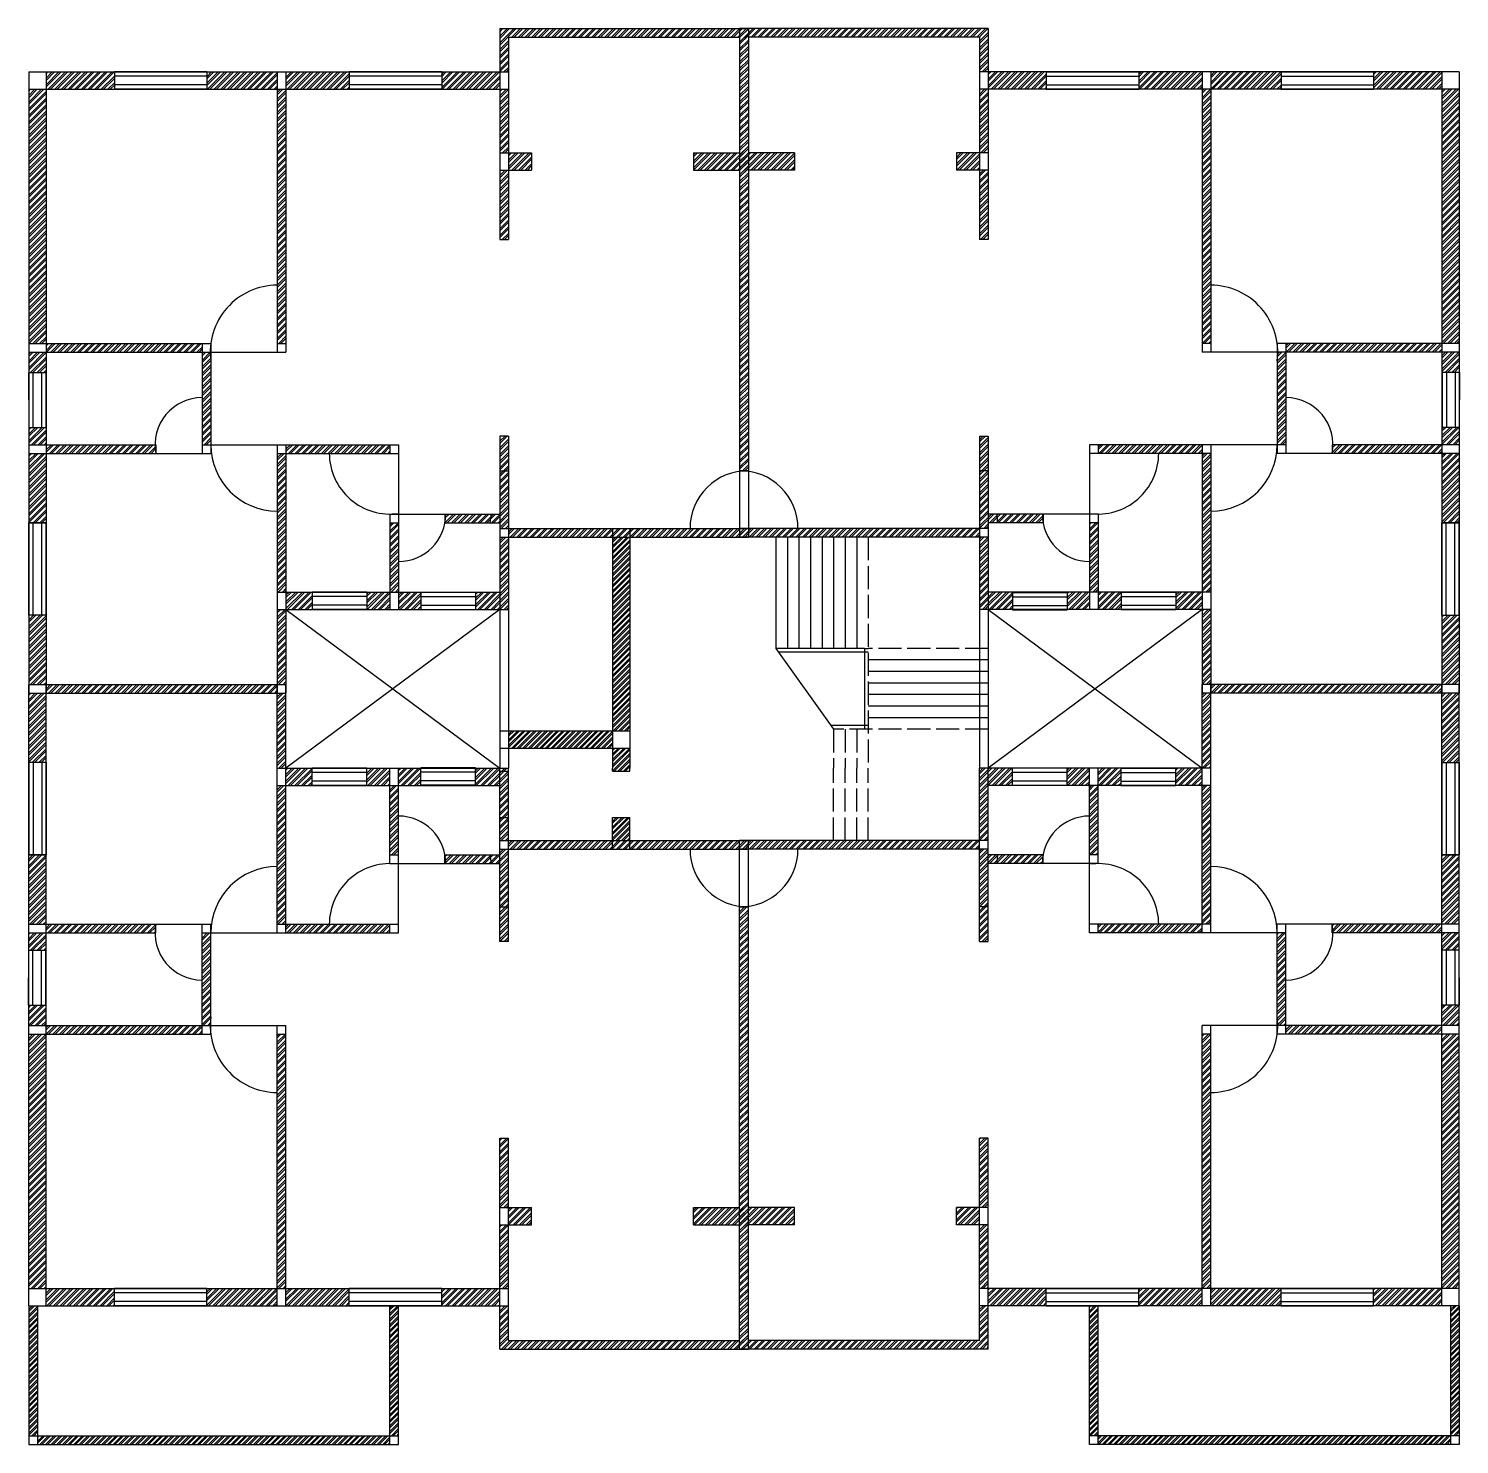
# Model space of a CAD drawing. Header units: inches. Extents: x -2685 to 1781, y -2841 to -270.
# Drawn here: x -2639 to -1896, y -1775 to -1040 of the extents above; entities that cross this region are included whole.
import ezdxf

# ---------------------------------------------------------------- set-up
doc = ezdxf.new("R2010")
doc.units = ezdxf.units.IN
doc.header["$MEASUREMENT"] = 0
doc.linetypes.add('ACAD_ISO02W100', pattern=[15, 12, -3])
pattern_1 = [(45, (-4480.1501, -5553.0739), (-1.7235728, 1.7235728), []), (45, (-4479.001, -5553.0739), (-1.7235728, 1.7235728), [])]
pattern_2 = [(45, (-4480.1501, -5553.0739), (-1.4584077, 1.4584077), []), (45, (-4479.1779, -5553.0739), (-1.4584077, 1.4584077), [])]

msp = doc.modelspace()

# ---------------------------------------------------------------- hatches: boundary and pattern name
h = msp.add_hatch()
h.set_pattern_fill('ANSI32', color=1, scale=6.5)
h.set_pattern_definition(pattern_1)
h.paths.add_polyline_path([(-2424.19, -1062.18), (-2394.03, -1062.18), (-2394.03, -1071.18), (-2424.19, -1071.18)])
h.paths.add_polyline_path([(-2505.03, -1062.18), (-2472.19, -1062.18), (-2472.19, -1071.18), (-2505.03, -1071.18)])
h.paths.add_polyline_path([(-2546.05, -1062.18), (-2509.53, -1062.18), (-2509.53, -1071.18), (-2546.05, -1071.18)])
h.paths.add_polyline_path([(-2394.03, -1071.18), (-2389.53, -1071.18), (-2389.53, -1104.18), (-2394.03, -1104.18)], flags=17)
h.paths.add_polyline_path([(-2389.53, -1104.18), (-2377.53, -1104.18), (-2377.53, -1113.18), (-2389.53, -1113.18)], flags=17)
h.paths.add_polyline_path([(-2394.03, -1113.18), (-2389.53, -1113.18), (-2389.53, -1149.18), (-2394.03, -1149.18)], flags=17)
h.paths.add_polyline_path([(-2509.53, -1071.18), (-2505.03, -1071.18), (-2505.03, -1203.18), (-2509.53, -1203.18)])
h.paths.add_polyline_path([(-2629.53, -1062.18), (-2594.05, -1062.18), (-2594.05, -1071.18), (-2629.53, -1071.18)])
h.paths.add_polyline_path([(-2638.53, -1071.18), (-2629.53, -1071.18), (-2629.53, -1203.18), (-2638.53, -1203.18)])
h.paths.add_polyline_path([(-2629.53, -1203.18), (-2548.53, -1203.18), (-2548.53, -1207.68), (-2629.53, -1207.68)])
h.paths.add_polyline_path([(-2548.53, -1207.68), (-2544.03, -1207.68), (-2544.03, -1255.68), (-2548.53, -1255.68)])
h.paths.add_polyline_path([(-2629.53, -1255.68), (-2572.53, -1255.68), (-2572.53, -1260.18), (-2629.53, -1260.18)])
h.paths.add_polyline_path([(-2629.53, -1380.18), (-2509.53, -1380.18), (-2509.53, -1384.68), (-2629.53, -1384.68)])
h.paths.add_polyline_path([(-2509.53, -1341.18), (-2505.03, -1341.18), (-2505.03, -1380.18), (-2509.53, -1380.18)])
h.paths.add_polyline_path([(-2509.53, -1260.18), (-2505.03, -1260.18), (-2505.03, -1332.18), (-2509.53, -1332.18)])
h.paths.add_polyline_path([(-2394.03, -1303.68), (-2389.53, -1303.68), (-2389.53, -1341.18), (-2394.03, -1341.18)])
h.paths.add_polyline_path([(-2451.03, -1296.18), (-2446.53, -1296.18), (-2446.53, -1332.18), (-2451.03, -1332.18)])
h.paths.add_polyline_path([(-2505.03, -1255.68), (-2451.03, -1255.68), (-2451.03, -1260.18), (-2505.03, -1260.18)])
h.paths.add_polyline_path([(-2394.03, -1251.18), (-2389.53, -1251.18), (-2389.53, -1299.18), (-2394.03, -1299.18)], flags=17)
h.paths.add_polyline_path([(-2389.53, -1299.18), (-2269.53, -1299.18), (-2269.53, -1303.68), (-2389.53, -1303.68)], flags=17)
h.paths.add_polyline_path([(-2422.53, -1291.68), (-2394.03, -1291.68), (-2394.03, -1296.18), (-2422.53, -1296.18)])
h.paths.add_polyline_path([(-2293.53, -1104.18), (-2269.53, -1104.18), (-2269.53, -1113.18), (-2293.53, -1113.18)], flags=17)
h.paths.add_polyline_path([(-2265.03, -1269.18), (-2269.53, -1269.18), (-2269.53, -1044.18), (-2389.53, -1044.18), (-2389.53, -1062.18), (-2394.03, -1062.18), (-2394.03, -1039.68), (-2265.03, -1039.68)])
h.paths.add_polyline_path([(-2269.53, -1299.18), (-2265.03, -1299.18), (-2265.03, -1303.68), (-2269.53, -1303.68)])
h = msp.add_hatch()
h.set_pattern_fill('ANSI32', color=1, scale=6.5)
h.set_pattern_definition(pattern_1)
h.paths.add_polyline_path([(-2110.37, -1062.18), (-2140.53, -1062.18), (-2140.53, -1071.18), (-2110.37, -1071.18)])
h.paths.add_polyline_path([(-2029.53, -1062.18), (-2062.37, -1062.18), (-2062.37, -1071.18), (-2029.53, -1071.18)])
h.paths.add_polyline_path([(-1988.51, -1062.18), (-2025.03, -1062.18), (-2025.03, -1071.18), (-1988.51, -1071.18)])
h.paths.add_polyline_path([(-2140.53, -1071.18), (-2145.03, -1071.18), (-2145.03, -1104.18), (-2140.53, -1104.18)], flags=17)
h.paths.add_polyline_path([(-2145.03, -1104.18), (-2157.03, -1104.18), (-2157.03, -1113.18), (-2145.03, -1113.18)], flags=17)
h.paths.add_polyline_path([(-2140.53, -1113.18), (-2145.03, -1113.18), (-2145.03, -1149.18), (-2140.53, -1149.18)], flags=17)
h.paths.add_polyline_path([(-2025.03, -1071.18), (-2029.53, -1071.18), (-2029.53, -1203.18), (-2025.03, -1203.18)])
h.paths.add_polyline_path([(-1905.03, -1062.18), (-1940.51, -1062.18), (-1940.51, -1071.18), (-1905.03, -1071.18)])
h.paths.add_polyline_path([(-1896.03, -1071.18), (-1905.03, -1071.18), (-1905.03, -1203.18), (-1896.03, -1203.18)])
h.paths.add_polyline_path([(-1905.03, -1203.18), (-1986.03, -1203.18), (-1986.03, -1207.68), (-1905.03, -1207.68)])
h.paths.add_polyline_path([(-1986.03, -1207.68), (-1990.53, -1207.68), (-1990.53, -1255.68), (-1986.03, -1255.68)])
h.paths.add_polyline_path([(-1905.03, -1255.68), (-1962.03, -1255.68), (-1962.03, -1260.18), (-1905.03, -1260.18)])
h.paths.add_polyline_path([(-1905.03, -1380.18), (-2025.03, -1380.18), (-2025.03, -1384.68), (-1905.03, -1384.68)])
h.paths.add_polyline_path([(-2025.03, -1341.18), (-2029.53, -1341.18), (-2029.53, -1380.18), (-2025.03, -1380.18)])
h.paths.add_polyline_path([(-2025.03, -1260.18), (-2029.53, -1260.18), (-2029.53, -1332.18), (-2025.03, -1332.18)])
h.paths.add_polyline_path([(-2140.53, -1303.68), (-2145.03, -1303.68), (-2145.03, -1341.18), (-2140.53, -1341.18)])
h.paths.add_polyline_path([(-2083.53, -1296.18), (-2088.03, -1296.18), (-2088.03, -1332.18), (-2083.53, -1332.18)])
h.paths.add_polyline_path([(-2029.53, -1255.68), (-2083.53, -1255.68), (-2083.53, -1260.18), (-2029.53, -1260.18)])
h.paths.add_polyline_path([(-2140.53, -1251.18), (-2145.03, -1251.18), (-2145.03, -1299.18), (-2140.53, -1299.18)], flags=17)
h.paths.add_polyline_path([(-2145.03, -1299.18), (-2265.03, -1299.18), (-2265.03, -1303.68), (-2145.03, -1303.68)], flags=17)
h.paths.add_polyline_path([(-2112.03, -1291.68), (-2140.53, -1291.68), (-2140.53, -1296.18), (-2112.03, -1296.18)])
h.paths.add_polyline_path([(-2241.03, -1104.18), (-2265.03, -1104.18), (-2265.03, -1113.18), (-2241.03, -1113.18)], flags=17)
h.paths.add_polyline_path([(-2269.53, -1269.18), (-2265.03, -1269.18), (-2265.03, -1044.18), (-2145.03, -1044.18), (-2145.03, -1062.18), (-2140.53, -1062.18), (-2140.53, -1039.68), (-2269.53, -1039.68)])
h.paths.add_polyline_path([(-2265.03, -1299.18), (-2269.53, -1299.18), (-2269.53, -1303.68), (-2265.03, -1303.68)])
h = msp.add_hatch()
h.set_pattern_fill('ANSI32', color=1, scale=6.5)
h.set_pattern_definition(pattern_1)
h.paths.add_polyline_path([(-2394.03, -1332.18), (-2394.03, -1341.18), (-2406.6, -1341.18), (-2406.6, -1332.18)])
h.paths.add_polyline_path([(-2446.53, -1332.18), (-2446.53, -1341.18), (-2435.06, -1341.18), (-2435.06, -1332.18)])
h.paths.add_polyline_path([(-2638.53, -1380.18), (-2629.53, -1380.18), (-2629.53, -1344.18), (-2638.53, -1344.18)])
h.paths.add_polyline_path([(-2629.53, -1296.18), (-2629.53, -1260.18), (-2638.53, -1260.18), (-2638.53, -1296.18)])
h.paths.add_polyline_path([(-2629.53, -1255.68), (-2629.53, -1246.68), (-2638.53, -1246.68), (-2638.53, -1255.68)])
h.paths.add_polyline_path([(-2638.53, -1207.68), (-2638.53, -1218.22), (-2629.53, -1218.22), (-2629.53, -1207.68)])
h = msp.add_hatch()
h.set_pattern_fill('ANSI32', color=1, scale=6.5)
h.set_pattern_definition(pattern_1)
h.paths.add_polyline_path([(-2127.96, -1332.18), (-2140.53, -1332.18), (-2140.53, -1341.18), (-2127.96, -1341.18)])
h.paths.add_polyline_path([(-2088.03, -1332.18), (-2099.5, -1332.18), (-2099.5, -1341.18), (-2088.03, -1341.18)])
h.paths.add_polyline_path([(-1896.03, -1344.18), (-1905.03, -1344.18), (-1905.03, -1380.18), (-1896.03, -1380.18)])
h.paths.add_polyline_path([(-1896.03, -1260.18), (-1905.03, -1260.18), (-1905.03, -1296.18), (-1896.03, -1296.18)])
h.paths.add_polyline_path([(-1896.03, -1246.68), (-1905.03, -1246.68), (-1905.03, -1255.68), (-1896.03, -1255.68)])
h.paths.add_polyline_path([(-1896.03, -1207.68), (-1905.03, -1207.68), (-1905.03, -1218.22), (-1896.03, -1218.22)])
h = msp.add_hatch()
h.set_pattern_fill('ANSI32', color=1, scale=5.5)
h.set_pattern_definition(pattern_2)
h.paths.add_polyline_path([(-2326.53, -1303.68), (-2335.53, -1303.68), (-2335.53, -1404.18), (-2326.53, -1404.18)])
h.paths.add_polyline_path([(-2335.53, -1404.18), (-2389.53, -1404.18), (-2389.53, -1413.18), (-2335.53, -1413.18)])
h.paths.add_polyline_path([(-2326.53, -1413.18), (-2335.53, -1413.18), (-2335.53, -1423.68), (-2335.53, -1425.18), (-2326.53, -1425.18), (-2326.53, -1423.68)])
h.paths.add_polyline_path([(-2326.53, -1449.18), (-2335.53, -1449.18), (-2335.53, -1461.18), (-2326.53, -1461.18)])
h = msp.add_hatch()
h.set_pattern_fill('ANSI32', color=1, scale=6.5)
h.set_pattern_definition(pattern_1)
h.paths.add_polyline_path([(-2463.03, -1332.18), (-2463.03, -1341.18), (-2451.03, -1341.18), (-2451.03, -1332.18)])
h.paths.add_polyline_path([(-2505.03, -1332.18), (-2505.03, -1341.18), (-2491.49, -1341.18), (-2491.49, -1332.18)])
h = msp.add_hatch()
h.set_pattern_fill('ANSI32', color=1, scale=6.5)
h.set_pattern_definition(pattern_1)
h.paths.add_polyline_path([(-2071.53, -1332.18), (-2083.53, -1332.18), (-2083.53, -1341.18), (-2071.53, -1341.18)])
h.paths.add_polyline_path([(-2029.53, -1332.18), (-2043.07, -1332.18), (-2043.07, -1341.18), (-2029.53, -1341.18)])
h = msp.add_hatch()
h.set_pattern_fill('ANSI32', color=1, scale=6.5)
h.set_pattern_definition(pattern_1)
h.paths.add_polyline_path([(-2424.19, -1702.68), (-2394.03, -1702.68), (-2394.03, -1693.68), (-2424.19, -1693.68)])
h.paths.add_polyline_path([(-2505.03, -1702.68), (-2472.19, -1702.68), (-2472.19, -1693.68), (-2505.03, -1693.68)])
h.paths.add_polyline_path([(-2546.05, -1702.68), (-2509.53, -1702.68), (-2509.53, -1693.68), (-2546.05, -1693.68)])
h.paths.add_polyline_path([(-2394.03, -1693.68), (-2389.53, -1693.68), (-2389.53, -1660.68), (-2394.03, -1660.68)], flags=17)
h.paths.add_polyline_path([(-2389.53, -1660.68), (-2377.53, -1660.68), (-2377.53, -1651.68), (-2389.53, -1651.68)], flags=17)
h.paths.add_polyline_path([(-2394.03, -1651.68), (-2389.53, -1651.68), (-2389.53, -1615.68), (-2394.03, -1615.68)], flags=17)
h.paths.add_polyline_path([(-2509.53, -1693.68), (-2505.03, -1693.68), (-2505.03, -1561.68), (-2509.53, -1561.68)])
h.paths.add_polyline_path([(-2629.53, -1702.68), (-2594.05, -1702.68), (-2594.05, -1693.68), (-2629.53, -1693.68)])
h.paths.add_polyline_path([(-2638.53, -1693.68), (-2629.53, -1693.68), (-2629.53, -1561.68), (-2638.53, -1561.68)])
h.paths.add_polyline_path([(-2629.53, -1561.68), (-2548.53, -1561.68), (-2548.53, -1557.18), (-2629.53, -1557.18)])
h.paths.add_polyline_path([(-2548.53, -1557.18), (-2544.03, -1557.18), (-2544.03, -1509.18), (-2548.53, -1509.18)])
h.paths.add_polyline_path([(-2629.53, -1509.18), (-2572.53, -1509.18), (-2572.53, -1504.68), (-2629.53, -1504.68)])
h.paths.add_polyline_path([(-2629.53, -1384.68), (-2509.53, -1384.68), (-2509.53, -1380.18), (-2629.53, -1380.18)])
h.paths.add_polyline_path([(-2509.53, -1423.68), (-2505.03, -1423.68), (-2505.03, -1384.68), (-2509.53, -1384.68)])
h.paths.add_polyline_path([(-2509.53, -1504.68), (-2505.03, -1504.68), (-2505.03, -1432.68), (-2509.53, -1432.68)])
h.paths.add_polyline_path([(-2394.03, -1461.18), (-2389.53, -1461.18), (-2389.53, -1423.68), (-2394.03, -1423.68)])
h.paths.add_polyline_path([(-2451.03, -1468.68), (-2446.53, -1468.68), (-2446.53, -1432.68), (-2451.03, -1432.68)])
h.paths.add_polyline_path([(-2505.03, -1509.18), (-2451.03, -1509.18), (-2451.03, -1504.68), (-2505.03, -1504.68)])
h.paths.add_polyline_path([(-2394.03, -1513.68), (-2389.53, -1513.68), (-2389.53, -1465.68), (-2394.03, -1465.68)], flags=17)
h.paths.add_polyline_path([(-2389.53, -1465.68), (-2269.53, -1465.68), (-2269.53, -1461.18), (-2389.53, -1461.18)], flags=17)
h.paths.add_polyline_path([(-2422.53, -1473.18), (-2394.03, -1473.18), (-2394.03, -1468.68), (-2422.53, -1468.68)])
h.paths.add_polyline_path([(-2293.53, -1660.68), (-2269.53, -1660.68), (-2269.53, -1651.68), (-2293.53, -1651.68)], flags=17)
h.paths.add_polyline_path([(-2265.03, -1495.68), (-2269.53, -1495.68), (-2269.53, -1720.68), (-2389.53, -1720.68), (-2389.53, -1702.68), (-2394.03, -1702.68), (-2394.03, -1725.18), (-2265.03, -1725.18)])
h.paths.add_polyline_path([(-2269.53, -1465.68), (-2265.03, -1465.68), (-2265.03, -1461.18), (-2269.53, -1461.18)])
h = msp.add_hatch()
h.set_pattern_fill('ANSI32', color=1, scale=6.5)
h.set_pattern_definition(pattern_1)
h.paths.add_polyline_path([(-2110.37, -1702.68), (-2140.53, -1702.68), (-2140.53, -1693.68), (-2110.37, -1693.68)])
h.paths.add_polyline_path([(-2029.53, -1702.68), (-2062.37, -1702.68), (-2062.37, -1693.68), (-2029.53, -1693.68)])
h.paths.add_polyline_path([(-1988.51, -1702.68), (-2025.03, -1702.68), (-2025.03, -1693.68), (-1988.51, -1693.68)])
h.paths.add_polyline_path([(-2140.53, -1693.68), (-2145.03, -1693.68), (-2145.03, -1660.68), (-2140.53, -1660.68)], flags=17)
h.paths.add_polyline_path([(-2145.03, -1660.68), (-2157.03, -1660.68), (-2157.03, -1651.68), (-2145.03, -1651.68)], flags=17)
h.paths.add_polyline_path([(-2140.53, -1651.68), (-2145.03, -1651.68), (-2145.03, -1615.68), (-2140.53, -1615.68)], flags=17)
h.paths.add_polyline_path([(-2025.03, -1693.68), (-2029.53, -1693.68), (-2029.53, -1561.68), (-2025.03, -1561.68)])
h.paths.add_polyline_path([(-1905.03, -1702.68), (-1940.51, -1702.68), (-1940.51, -1693.68), (-1905.03, -1693.68)])
h.paths.add_polyline_path([(-1896.03, -1693.68), (-1905.03, -1693.68), (-1905.03, -1561.68), (-1896.03, -1561.68)])
h.paths.add_polyline_path([(-1905.03, -1561.68), (-1986.03, -1561.68), (-1986.03, -1557.18), (-1905.03, -1557.18)])
h.paths.add_polyline_path([(-1986.03, -1557.18), (-1990.53, -1557.18), (-1990.53, -1509.18), (-1986.03, -1509.18)])
h.paths.add_polyline_path([(-1905.03, -1509.18), (-1962.03, -1509.18), (-1962.03, -1504.68), (-1905.03, -1504.68)])
h.paths.add_polyline_path([(-1905.03, -1384.68), (-2025.03, -1384.68), (-2025.03, -1380.18), (-1905.03, -1380.18)])
h.paths.add_polyline_path([(-2025.03, -1423.68), (-2029.53, -1423.68), (-2029.53, -1384.68), (-2025.03, -1384.68)])
h.paths.add_polyline_path([(-2025.03, -1504.68), (-2029.53, -1504.68), (-2029.53, -1432.68), (-2025.03, -1432.68)])
h.paths.add_polyline_path([(-2140.53, -1461.18), (-2145.03, -1461.18), (-2145.03, -1423.68), (-2140.53, -1423.68)])
h.paths.add_polyline_path([(-2083.53, -1468.68), (-2088.03, -1468.68), (-2088.03, -1432.68), (-2083.53, -1432.68)])
h.paths.add_polyline_path([(-2029.53, -1509.18), (-2083.53, -1509.18), (-2083.53, -1504.68), (-2029.53, -1504.68)])
h.paths.add_polyline_path([(-2140.53, -1513.68), (-2145.03, -1513.68), (-2145.03, -1465.68), (-2140.53, -1465.68)], flags=17)
h.paths.add_polyline_path([(-2145.03, -1465.68), (-2265.03, -1465.68), (-2265.03, -1461.18), (-2145.03, -1461.18)], flags=17)
h.paths.add_polyline_path([(-2112.03, -1473.18), (-2140.53, -1473.18), (-2140.53, -1468.68), (-2112.03, -1468.68)])
h.paths.add_polyline_path([(-2241.03, -1660.68), (-2265.03, -1660.68), (-2265.03, -1651.68), (-2241.03, -1651.68)], flags=17)
h.paths.add_polyline_path([(-2269.53, -1495.68), (-2265.03, -1495.68), (-2265.03, -1720.68), (-2145.03, -1720.68), (-2145.03, -1702.68), (-2140.53, -1702.68), (-2140.53, -1725.18), (-2269.53, -1725.18)])
h.paths.add_polyline_path([(-2265.03, -1465.68), (-2269.53, -1465.68), (-2269.53, -1461.18), (-2265.03, -1461.18)])
h = msp.add_hatch()
h.set_pattern_fill('ANSI32', color=1, scale=6.5)
h.set_pattern_definition(pattern_1)
h.paths.add_polyline_path([(-2406.6, -1432.68), (-2394.03, -1432.68), (-2394.03, -1423.68), (-2406.6, -1423.68)])
h.paths.add_polyline_path([(-2446.53, -1432.68), (-2435.06, -1432.68), (-2435.06, -1423.68), (-2446.53, -1423.68)])
h.paths.add_polyline_path([(-2638.53, -1420.68), (-2629.53, -1420.68), (-2629.53, -1384.68), (-2638.53, -1384.68)])
h.paths.add_polyline_path([(-2638.53, -1504.68), (-2629.53, -1504.68), (-2629.53, -1468.68), (-2638.53, -1468.68)])
h.paths.add_polyline_path([(-2638.53, -1518.18), (-2629.53, -1518.18), (-2629.53, -1509.18), (-2638.53, -1509.18)])
h.paths.add_polyline_path([(-2638.53, -1557.18), (-2629.53, -1557.18), (-2629.53, -1546.64), (-2638.53, -1546.64)])
h = msp.add_hatch()
h.set_pattern_fill('ANSI32', color=1, scale=6.5)
h.set_pattern_definition(pattern_1)
h.paths.add_polyline_path([(-2127.96, -1432.68), (-2140.53, -1432.68), (-2140.53, -1423.68), (-2127.96, -1423.68)])
h.paths.add_polyline_path([(-2088.03, -1432.68), (-2099.5, -1432.68), (-2099.5, -1423.68), (-2088.03, -1423.68)])
h.paths.add_polyline_path([(-1896.03, -1420.68), (-1905.03, -1420.68), (-1905.03, -1384.68), (-1896.03, -1384.68)])
h.paths.add_polyline_path([(-1896.03, -1504.68), (-1905.03, -1504.68), (-1905.03, -1468.68), (-1896.03, -1468.68)])
h.paths.add_polyline_path([(-1896.03, -1518.18), (-1905.03, -1518.18), (-1905.03, -1509.18), (-1896.03, -1509.18)])
h.paths.add_polyline_path([(-1896.03, -1557.18), (-1905.03, -1557.18), (-1905.03, -1546.64), (-1896.03, -1546.64)])
h = msp.add_hatch()
h.set_pattern_fill('ANSI32', color=1, scale=6.5)
h.set_pattern_definition(pattern_1)
h.paths.add_polyline_path([(-2451.03, -1432.68), (-2451.03, -1423.68), (-2463.03, -1423.68), (-2463.03, -1432.68)])
h.paths.add_polyline_path([(-2491.49, -1432.68), (-2491.49, -1423.68), (-2505.03, -1423.68), (-2505.03, -1432.68)])
h = msp.add_hatch()
h.set_pattern_fill('ANSI32', color=1, scale=6.5)
h.set_pattern_definition(pattern_1)
h.paths.add_polyline_path([(-2071.53, -1432.68), (-2071.53, -1423.68), (-2083.53, -1423.68), (-2083.53, -1432.68)])
h.paths.add_polyline_path([(-2029.53, -1432.68), (-2029.53, -1423.68), (-2043.07, -1423.68), (-2043.07, -1432.68)])
h = msp.add_hatch()
h.set_pattern_fill('ANSI32', color=1, scale=5.5)
h.set_pattern_definition(pattern_2)
h.paths.add_polyline_path([(-2634.03, -1702.68), (-2638.53, -1702.68), (-2638.53, -1770.18), (-2634.03, -1770.18)])
h.paths.add_polyline_path([(-2451.03, -1770.18), (-2634.03, -1770.18), (-2634.03, -1774.68), (-2451.03, -1774.68)])
h.paths.add_polyline_path([(-2446.53, -1702.74), (-2451.03, -1702.74), (-2451.03, -1770.18), (-2446.53, -1770.18)])
h.paths.add_polyline_path([(-2083.53, -1702.74), (-2088.03, -1702.74), (-2088.03, -1770.18), (-2083.53, -1770.18)])
h.paths.add_polyline_path([(-1900.53, -1770.18), (-2083.53, -1770.18), (-2083.53, -1774.68), (-1900.53, -1774.68)])
h.paths.add_polyline_path([(-1896.03, -1702.68), (-1900.53, -1702.68), (-1900.53, -1770.18), (-1896.03, -1770.18)])

# ---------------------------------------------------------------- linework, layer by layer
for p, q in [((-2394.03, -1039.68), (-2394.03, -1149.18)), ((-2394.03, -1039.68), (-2265.03, -1039.68)), ((-2389.53, -1044.18), (-2389.53, -1149.18)), ((-2389.53, -1044.18), (-2269.53, -1044.18)), ((-2269.53, -1039.68), (-2269.53, -1303.68)), ((-2140.53, -1039.68), (-2269.53, -1039.68)), ((-2269.53, -1044.18), (-2269.53, -1269.18)), ((-2265.03, -1039.68), (-2265.03, -1303.68)), ((-2265.03, -1044.18), (-2265.03, -1269.18)), ((-2145.03, -1044.18), (-2265.03, -1044.18)), ((-2145.03, -1044.18), (-2145.03, -1149.18)), ((-2140.53, -1039.68), (-2140.53, -1149.18)), ((-2638.53, -1062.18), (-2638.53, -1384.68)), ((-2638.53, -1062.18), (-2389.53, -1062.18)), ((-2629.53, -1062.18), (-2629.53, -1384.68)), ((-2546.05, -1062.12), (-2594.05, -1062.12)), ((-2594.05, -1062.12), (-2594.05, -1071.12)), ((-2546.05, -1064.37), (-2594.05, -1064.37)), ((-2546.05, -1068.87), (-2594.05, -1068.87)), ((-2546.05, -1062.12), (-2546.05, -1071.12)), ((-2509.53, -1062.18), (-2509.53, -1207.68)), ((-2505.03, -1062.18), (-2505.03, -1207.68)), ((-2424.19, -1062.12), (-2472.19, -1062.12)), ((-2472.19, -1062.12), (-2472.19, -1071.12)), ((-2424.19, -1064.37), (-2472.19, -1064.37)), ((-2424.19, -1068.87), (-2472.19, -1068.87)), ((-2424.19, -1062.12), (-2424.19, -1071.12)), ((-1896.03, -1062.18), (-2145.03, -1062.18)), ((-2110.37, -1062.12), (-2062.37, -1062.12)), ((-2110.37, -1062.12), (-2110.37, -1071.12)), ((-2110.37, -1064.37), (-2062.37, -1064.37)), ((-2110.37, -1068.87), (-2062.37, -1068.87)), ((-2062.37, -1062.12), (-2062.37, -1071.12)), ((-2029.53, -1062.18), (-2029.53, -1207.68)), ((-2025.03, -1062.18), (-2025.03, -1207.68)), ((-1988.51, -1062.12), (-1940.51, -1062.12)), ((-1988.51, -1062.12), (-1988.51, -1071.12)), ((-1988.51, -1064.37), (-1940.51, -1064.37)), ((-1988.51, -1068.87), (-1940.51, -1068.87)), ((-1940.51, -1062.12), (-1940.51, -1071.12)), ((-1905.03, -1062.18), (-1905.03, -1384.68)), ((-1896.03, -1062.18), (-1896.03, -1384.68)), ((-2638.53, -1071.18), (-2389.53, -1071.18)), ((-2546.05, -1071.12), (-2594.05, -1071.12)), ((-2424.19, -1071.12), (-2472.19, -1071.12)), ((-1896.03, -1071.18), (-2145.03, -1071.18)), ((-2110.37, -1071.12), (-2062.37, -1071.12)), ((-1988.51, -1071.12), (-1940.51, -1071.12)), ((-2394.03, -1104.18), (-2377.53, -1104.18)), ((-2377.53, -1104.18), (-2377.53, -1113.18)), ((-2293.53, -1104.18), (-2269.53, -1104.18)), ((-2293.53, -1104.18), (-2293.53, -1113.18)), ((-2241.03, -1104.18), (-2265.03, -1104.18)), ((-2241.03, -1104.18), (-2241.03, -1113.18)), ((-2157.03, -1104.18), (-2157.03, -1113.18)), ((-2140.53, -1104.18), (-2157.03, -1104.18)), ((-2394.03, -1113.18), (-2377.53, -1113.18)), ((-2293.53, -1113.18), (-2269.53, -1113.18)), ((-2241.03, -1113.18), (-2265.03, -1113.18)), ((-2140.53, -1113.18), (-2157.03, -1113.18)), ((-2394.03, -1149.18), (-2389.53, -1149.18)), ((-2140.53, -1149.18), (-2145.03, -1149.18)), ((-2638.53, -1203.18), (-2544.03, -1203.18)), ((-2638.53, -1207.68), (-2544.03, -1207.68)), ((-2548.53, -1203.18), (-2548.53, -1260.18)), ((-2544.03, -1203.18), (-2544.03, -1260.18)), ((-2544.03, -1207.68), (-2505.03, -1207.68)), ((-2509.53, -1203.18), (-2505.03, -1203.18)), ((-2025.03, -1203.18), (-2029.53, -1203.18)), ((-1990.53, -1207.68), (-2029.53, -1207.68)), ((-1990.53, -1203.18), (-1990.53, -1260.18)), ((-1896.03, -1203.18), (-1990.53, -1203.18)), ((-1896.03, -1207.68), (-1990.53, -1207.68)), ((-1986.03, -1203.18), (-1986.03, -1260.18)), ((-2638.59, -1218.22), (-2629.59, -1218.22)), ((-2638.59, -1218.22), (-2638.53, -1246.68)), ((-2636.34, -1218.22), (-2636.34, -1246.68)), ((-2631.84, -1218.22), (-2631.84, -1246.68)), ((-2629.59, -1218.22), (-2629.59, -1246.68)), ((-1904.97, -1218.22), (-1904.97, -1246.68)), ((-1895.97, -1218.22), (-1904.97, -1218.22)), ((-1902.72, -1218.22), (-1902.72, -1246.68)), ((-1898.22, -1218.22), (-1898.22, -1246.68)), ((-1895.97, -1218.22), (-1896.03, -1246.68)), ((-2638.53, -1246.68), (-2629.53, -1246.68)), ((-2638.53, -1246.68), (-2629.53, -1246.68)), ((-1896.03, -1246.68), (-1905.03, -1246.68)), ((-1896.03, -1246.68), (-1905.03, -1246.68)), ((-2394.03, -1251.18), (-2394.03, -1423.68)), ((-2389.53, -1251.18), (-2394.03, -1251.18)), ((-2389.53, -1251.18), (-2389.53, -1423.68)), ((-2145.03, -1251.18), (-2145.03, -1423.68)), ((-2145.03, -1251.18), (-2140.53, -1251.18)), ((-2140.53, -1251.18), (-2140.53, -1423.68)), ((-2638.53, -1255.68), (-2572.53, -1255.68)), ((-2638.53, -1260.18), (-2572.53, -1260.18)), ((-2572.53, -1255.68), (-2572.53, -1260.18)), ((-2572.53, -1260.18), (-2544.03, -1260.18)), ((-2548.53, -1255.68), (-2544.03, -1255.68)), ((-2544.03, -1255.68), (-2446.53, -1255.68)), ((-2509.53, -1255.68), (-2509.53, -1384.68)), ((-2509.53, -1255.68), (-2505.03, -1255.68)), ((-2509.53, -1260.18), (-2446.53, -1260.18)), ((-2509.53, -1260.18), (-2505.03, -1260.18)), ((-2505.03, -1255.68), (-2505.03, -1384.68)), ((-2451.03, -1255.68), (-2451.03, -1260.18)), ((-2446.53, -1255.68), (-2446.53, -1260.18)), ((-2446.53, -1260.18), (-2446.53, -1341.18)), ((-2088.03, -1255.68), (-2088.03, -1260.18)), ((-1990.53, -1255.68), (-2088.03, -1255.68)), ((-2088.03, -1260.18), (-2088.03, -1341.18)), ((-2025.03, -1260.18), (-2088.03, -1260.18)), ((-2083.53, -1255.68), (-2083.53, -1260.18)), ((-2029.53, -1255.68), (-2029.53, -1384.68)), ((-2025.03, -1255.68), (-2029.53, -1255.68)), ((-2025.03, -1260.18), (-2029.53, -1260.18)), ((-2025.03, -1255.68), (-2025.03, -1384.68)), ((-1986.03, -1255.68), (-1990.53, -1255.68)), ((-1962.03, -1260.18), (-1990.53, -1260.18)), ((-1962.03, -1255.68), (-1962.03, -1260.18)), ((-1896.03, -1255.68), (-1962.03, -1255.68)), ((-1896.03, -1260.18), (-1962.03, -1260.18)), ((-2394.03, -1269.18), (-2389.53, -1269.18)), ((-2269.53, -1269.18), (-2265.3, -1269.18)), ((-2265.03, -1269.18), (-2269.26, -1269.18)), ((-2267.28, -1269.18), (-2267.28, -1269.24)), ((-2267.28, -1269.24), (-2267.28, -1269.18)), ((-2267.28, -1269.18), (-2267.28, -1269.24)), ((-2267.28, -1269.24), (-2267.28, -1269.18)), ((-2140.53, -1269.18), (-2145.03, -1269.18)), ((-2451.03, -1291.68), (-2451.03, -1341.18)), ((-2451.03, -1291.68), (-2446.53, -1291.68)), ((-2446.53, -1291.68), (-2394.03, -1291.68)), ((-2422.53, -1291.68), (-2422.53, -1296.18)), ((-2088.03, -1291.68), (-2140.53, -1291.68)), ((-2112.03, -1291.68), (-2112.03, -1296.18)), ((-2083.53, -1291.68), (-2088.03, -1291.68)), ((-2083.53, -1291.68), (-2083.53, -1341.18)), ((-2638.53, -1296.18), (-2629.53, -1296.18)), ((-2638.53, -1344.18), (-2638.53, -1296.18)), ((-2629.53, -1296.18), (-2638.53, -1296.18)), ((-2636.28, -1344.18), (-2636.28, -1296.18)), ((-2631.78, -1344.18), (-2631.78, -1296.18)), ((-2629.53, -1344.18), (-2629.53, -1296.18)), ((-2451.03, -1296.18), (-2446.53, -1296.18)), ((-2422.53, -1296.18), (-2394.03, -1296.18)), ((-2394.03, -1299.18), (-2265.3, -1299.18)), ((-2335.53, -1299.18), (-2335.53, -1423.68)), ((-2326.53, -1299.18), (-2326.53, -1423.68)), ((-2269.53, -1299.18), (-2269.53, -1303.68)), ((-2140.53, -1299.18), (-2269.26, -1299.18)), ((-2265.03, -1299.18), (-2265.03, -1303.68)), ((-2112.03, -1296.18), (-2140.53, -1296.18)), ((-2083.53, -1296.18), (-2088.03, -1296.18)), ((-1896.03, -1296.18), (-1905.03, -1296.18)), ((-1905.03, -1344.18), (-1905.03, -1296.18)), ((-1905.03, -1296.18), (-1896.03, -1296.18)), ((-1902.78, -1344.18), (-1902.78, -1296.18)), ((-1898.28, -1344.18), (-1898.28, -1296.18)), ((-1896.03, -1344.18), (-1896.03, -1296.18)), ((-2394.03, -1303.68), (-2265.03, -1303.68)), ((-2140.53, -1303.68), (-2269.53, -1303.68)), ((-2509.53, -1332.18), (-2394.03, -1332.18)), ((-2463.03, -1332.18), (-2491.49, -1332.24)), ((-2491.49, -1332.24), (-2491.49, -1341.24)), ((-2463.03, -1334.43), (-2491.49, -1334.43)), ((-2463.03, -1332.18), (-2463.03, -1341.18)), ((-2463.03, -1332.18), (-2463.03, -1341.18)), ((-2406.6, -1332.36), (-2435.06, -1332.42)), ((-2435.06, -1332.42), (-2435.06, -1341.42)), ((-2406.6, -1334.61), (-2435.06, -1334.61)), ((-2406.6, -1332.36), (-2406.6, -1341.36)), ((-2025.03, -1332.18), (-2140.53, -1332.18)), ((-2127.96, -1332.36), (-2127.96, -1341.36)), ((-2127.96, -1332.36), (-2099.5, -1332.42)), ((-2127.96, -1334.61), (-2099.5, -1334.61)), ((-2099.5, -1332.42), (-2099.5, -1341.42)), ((-2071.53, -1332.18), (-2071.53, -1341.18)), ((-2071.53, -1332.18), (-2071.53, -1341.18)), ((-2071.53, -1332.18), (-2043.07, -1332.24)), ((-2071.53, -1334.43), (-2043.07, -1334.43)), ((-2043.07, -1332.24), (-2043.07, -1341.24)), ((-2509.53, -1341.18), (-2389.53, -1341.18)), ((-2505.03, -1341.18), (-2394.03, -1423.68)), ((-2394.03, -1341.18), (-2505.03, -1423.68)), ((-2463.03, -1338.93), (-2491.49, -1338.93)), ((-2463.03, -1341.18), (-2491.49, -1341.18)), ((-2406.6, -1339.11), (-2435.06, -1339.11)), ((-2406.6, -1341.36), (-2435.06, -1341.36)), ((-2025.03, -1341.18), (-2145.03, -1341.18)), ((-2029.53, -1341.18), (-2140.53, -1423.68)), ((-2140.53, -1341.18), (-2029.53, -1423.68)), ((-2127.96, -1339.11), (-2099.5, -1339.11)), ((-2127.96, -1341.36), (-2099.5, -1341.36)), ((-2071.53, -1338.93), (-2043.07, -1338.93)), ((-2071.53, -1341.18), (-2043.07, -1341.18)), ((-2629.53, -1344.18), (-2638.53, -1344.18)), ((-1905.03, -1344.18), (-1896.03, -1344.18)), ((-2638.53, -1380.18), (-2505.03, -1380.18)), ((-2638.53, -1702.68), (-2638.53, -1380.18)), ((-2638.53, -1380.18), (-2505.03, -1380.18)), ((-2629.53, -1702.68), (-2629.53, -1380.18)), ((-2509.53, -1509.18), (-2509.53, -1380.18)), ((-2505.03, -1509.18), (-2505.03, -1380.18)), ((-1896.03, -1380.18), (-2029.53, -1380.18)), ((-2029.53, -1509.18), (-2029.53, -1380.18)), ((-1896.03, -1380.18), (-2029.53, -1380.18)), ((-2025.03, -1509.18), (-2025.03, -1380.18)), ((-1905.03, -1702.68), (-1905.03, -1380.18)), ((-1896.03, -1702.68), (-1896.03, -1380.18)), ((-2638.53, -1384.68), (-2505.03, -1384.68)), ((-2638.53, -1384.68), (-2505.03, -1384.68)), ((-1896.03, -1384.68), (-2029.53, -1384.68)), ((-1896.03, -1384.68), (-2029.53, -1384.68)), ((-2394.03, -1404.18), (-2326.53, -1404.18)), ((-2394.03, -1413.18), (-2326.53, -1413.18)), ((-2638.53, -1420.68), (-2638.53, -1468.68)), ((-2629.53, -1420.68), (-2638.53, -1420.68)), ((-2636.28, -1420.68), (-2636.28, -1468.68)), ((-2631.78, -1420.68), (-2631.78, -1468.68)), ((-2629.53, -1420.68), (-2629.53, -1468.68)), ((-2509.53, -1423.68), (-2389.53, -1423.68)), ((-2491.49, -1432.62), (-2491.49, -1423.62)), ((-2463.03, -1423.68), (-2491.49, -1423.68)), ((-2463.03, -1432.68), (-2463.03, -1423.68)), ((-2463.03, -1432.68), (-2463.03, -1423.68)), ((-2451.03, -1473.18), (-2451.03, -1423.68)), ((-2446.53, -1504.68), (-2446.53, -1423.68)), ((-2435.06, -1432.44), (-2435.06, -1423.44)), ((-2406.6, -1423.5), (-2435.06, -1423.5)), ((-2406.6, -1425.75), (-2435.06, -1425.75)), ((-2406.6, -1432.5), (-2406.6, -1423.5)), ((-2394.03, -1513.68), (-2394.03, -1423.68)), ((-2394.03, -1425.18), (-2389.53, -1425.18)), ((-2389.53, -1513.68), (-2389.53, -1423.68)), ((-2335.53, -1425.18), (-2335.53, -1423.68)), ((-2335.53, -1425.18), (-2326.53, -1425.18)), ((-2326.53, -1425.18), (-2326.53, -1423.68)), ((-2145.03, -1513.68), (-2145.03, -1423.68)), ((-2025.03, -1423.68), (-2145.03, -1423.68)), ((-2140.53, -1513.68), (-2140.53, -1423.68)), ((-2127.96, -1423.5), (-2099.5, -1423.5)), ((-2127.96, -1432.5), (-2127.96, -1423.5)), ((-2127.96, -1425.75), (-2099.5, -1425.75)), ((-2099.5, -1432.44), (-2099.5, -1423.44)), ((-2088.03, -1504.68), (-2088.03, -1423.68)), ((-2083.53, -1473.18), (-2083.53, -1423.68)), ((-2071.53, -1432.68), (-2071.53, -1423.68)), ((-2071.53, -1423.68), (-2043.07, -1423.68)), ((-2071.53, -1432.68), (-2071.53, -1423.68)), ((-2043.07, -1432.62), (-2043.07, -1423.62)), ((-1905.03, -1420.68), (-1905.03, -1468.68)), ((-1905.03, -1420.68), (-1896.03, -1420.68)), ((-1902.78, -1420.68), (-1902.78, -1468.68)), ((-1898.28, -1420.68), (-1898.28, -1468.68)), ((-1896.03, -1420.68), (-1896.03, -1468.68)), ((-2509.53, -1432.68), (-2394.03, -1432.68)), ((-2463.03, -1425.93), (-2491.49, -1425.93)), ((-2463.03, -1430.43), (-2491.49, -1430.43)), ((-2463.03, -1432.68), (-2491.49, -1432.62)), ((-2406.6, -1430.25), (-2435.06, -1430.25)), ((-2406.6, -1432.5), (-2435.06, -1432.44)), ((-2025.03, -1432.68), (-2140.53, -1432.68)), ((-2127.96, -1430.25), (-2099.5, -1430.25)), ((-2127.96, -1432.5), (-2099.5, -1432.44)), ((-2071.53, -1425.93), (-2043.07, -1425.93)), ((-2071.53, -1430.43), (-2043.07, -1430.43)), ((-2071.53, -1432.68), (-2043.07, -1432.62)), ((-2394.03, -1449.18), (-2389.53, -1449.18)), ((-2335.53, -1465.68), (-2335.53, -1449.18)), ((-2335.53, -1449.18), (-2326.53, -1449.18)), ((-2326.53, -1465.68), (-2326.53, -1449.18)), ((-2394.03, -1461.18), (-2265.03, -1461.18)), ((-2269.53, -1725.18), (-2269.53, -1461.18)), ((-2140.53, -1461.18), (-2269.53, -1461.18)), ((-2269.53, -1465.68), (-2269.53, -1461.18)), ((-2265.03, -1465.68), (-2265.03, -1461.18)), ((-2265.03, -1725.18), (-2265.03, -1461.18)), ((-2638.53, -1468.68), (-2629.53, -1468.68)), ((-2629.53, -1468.68), (-2638.53, -1468.68)), ((-2451.03, -1468.68), (-2446.53, -1468.68)), ((-2422.53, -1473.18), (-2422.53, -1468.68)), ((-2422.53, -1468.68), (-2394.03, -1468.68)), ((-2394.03, -1465.68), (-2265.3, -1465.68)), ((-2140.53, -1465.68), (-2269.26, -1465.68)), ((-2112.03, -1468.68), (-2140.53, -1468.68)), ((-2112.03, -1473.18), (-2112.03, -1468.68)), ((-2083.53, -1468.68), (-2088.03, -1468.68)), ((-1896.03, -1468.68), (-1905.03, -1468.68)), ((-1905.03, -1468.68), (-1896.03, -1468.68)), ((-2451.03, -1473.18), (-2446.53, -1473.18)), ((-2446.53, -1473.18), (-2394.03, -1473.18)), ((-2088.03, -1473.18), (-2140.53, -1473.18)), ((-2083.53, -1473.18), (-2088.03, -1473.18)), ((-2394.03, -1495.68), (-2389.53, -1495.68)), ((-2269.53, -1720.68), (-2269.53, -1495.68)), ((-2269.53, -1495.68), (-2265.3, -1495.68)), ((-2265.03, -1495.68), (-2269.26, -1495.68)), ((-2267.28, -1495.61), (-2267.28, -1495.68)), ((-2267.28, -1495.68), (-2267.28, -1495.61)), ((-2265.03, -1720.68), (-2265.03, -1495.68)), ((-2140.53, -1495.68), (-2145.03, -1495.68)), ((-2638.53, -1504.68), (-2572.53, -1504.68)), ((-2572.53, -1509.18), (-2572.53, -1504.68)), ((-2572.53, -1504.68), (-2544.03, -1504.68)), ((-2548.53, -1561.68), (-2548.53, -1504.68)), ((-2544.03, -1561.68), (-2544.03, -1504.68)), ((-2509.53, -1504.68), (-2446.53, -1504.68)), ((-2509.53, -1504.68), (-2505.03, -1504.68)), ((-2451.03, -1509.18), (-2451.03, -1504.68)), ((-2446.53, -1509.18), (-2446.53, -1504.68)), ((-2088.03, -1509.18), (-2088.03, -1504.68)), ((-2025.03, -1504.68), (-2088.03, -1504.68)), ((-2083.53, -1509.18), (-2083.53, -1504.68)), ((-2025.03, -1504.68), (-2029.53, -1504.68)), ((-1990.53, -1561.68), (-1990.53, -1504.68)), ((-1962.03, -1504.68), (-1990.53, -1504.68)), ((-1986.03, -1561.68), (-1986.03, -1504.68)), ((-1962.03, -1509.18), (-1962.03, -1504.68)), ((-1896.03, -1504.68), (-1962.03, -1504.68)), ((-2638.53, -1509.18), (-2572.53, -1509.18)), ((-2548.53, -1509.18), (-2544.03, -1509.18)), ((-2544.03, -1509.18), (-2446.53, -1509.18)), ((-2509.53, -1509.18), (-2505.03, -1509.18)), ((-2389.53, -1513.68), (-2394.03, -1513.68)), ((-2145.03, -1513.68), (-2140.53, -1513.68)), ((-1990.53, -1509.18), (-2088.03, -1509.18)), ((-2025.03, -1509.18), (-2029.53, -1509.18)), ((-1986.03, -1509.18), (-1990.53, -1509.18)), ((-1896.03, -1509.18), (-1962.03, -1509.18)), ((-2638.59, -1546.64), (-2638.53, -1518.18)), ((-2638.53, -1518.18), (-2629.53, -1518.18)), ((-2638.53, -1518.18), (-2629.53, -1518.18)), ((-2636.34, -1546.64), (-2636.34, -1518.18)), ((-2631.84, -1546.64), (-2631.84, -1518.18)), ((-2629.59, -1546.64), (-2629.59, -1518.18)), ((-1896.03, -1518.18), (-1905.03, -1518.18)), ((-1896.03, -1518.18), (-1905.03, -1518.18)), ((-1904.97, -1546.64), (-1904.97, -1518.18)), ((-1902.72, -1546.64), (-1902.72, -1518.18)), ((-1898.22, -1546.64), (-1898.22, -1518.18)), ((-1895.97, -1546.64), (-1896.03, -1518.18)), ((-2638.59, -1546.64), (-2629.59, -1546.64)), ((-1895.97, -1546.64), (-1904.97, -1546.64)), ((-2638.53, -1557.18), (-2544.03, -1557.18)), ((-2544.03, -1557.18), (-2505.03, -1557.18)), ((-2509.53, -1702.68), (-2509.53, -1557.18)), ((-2505.03, -1702.68), (-2505.03, -1557.18)), ((-2029.53, -1702.68), (-2029.53, -1557.18)), ((-1990.53, -1557.18), (-2029.53, -1557.18)), ((-2025.03, -1702.68), (-2025.03, -1557.18)), ((-1896.03, -1557.18), (-1990.53, -1557.18)), ((-2638.53, -1561.68), (-2544.03, -1561.68)), ((-2509.53, -1561.68), (-2505.03, -1561.68)), ((-2025.03, -1561.68), (-2029.53, -1561.68)), ((-1896.03, -1561.68), (-1990.53, -1561.68)), ((-2394.03, -1725.18), (-2394.03, -1615.68)), ((-2394.03, -1615.68), (-2389.53, -1615.68)), ((-2389.53, -1720.68), (-2389.53, -1615.68)), ((-2145.03, -1720.68), (-2145.03, -1615.68)), ((-2140.53, -1615.68), (-2145.03, -1615.68)), ((-2140.53, -1725.18), (-2140.53, -1615.68)), ((-2394.03, -1651.68), (-2377.53, -1651.68)), ((-2377.53, -1660.68), (-2377.53, -1651.68)), ((-2293.53, -1651.68), (-2269.53, -1651.68)), ((-2293.53, -1660.68), (-2293.53, -1651.68)), ((-2241.03, -1651.68), (-2265.03, -1651.68)), ((-2241.03, -1660.68), (-2241.03, -1651.68)), ((-2157.03, -1660.68), (-2157.03, -1651.68)), ((-2140.53, -1651.68), (-2157.03, -1651.68)), ((-2394.03, -1660.68), (-2377.53, -1660.68)), ((-2293.53, -1660.68), (-2269.53, -1660.68)), ((-2241.03, -1660.68), (-2265.03, -1660.68)), ((-2140.53, -1660.68), (-2157.03, -1660.68)), ((-2638.53, -1693.68), (-2389.53, -1693.68)), ((-2546.05, -1693.74), (-2594.05, -1693.74)), ((-2594.05, -1702.74), (-2594.05, -1693.74)), ((-2546.05, -1695.99), (-2594.05, -1695.99)), ((-2546.05, -1700.49), (-2594.05, -1700.49)), ((-2546.05, -1702.74), (-2546.05, -1693.74)), ((-2424.19, -1693.74), (-2472.19, -1693.74)), ((-2472.19, -1702.74), (-2472.19, -1693.74)), ((-2424.19, -1695.99), (-2472.19, -1695.99)), ((-2424.19, -1700.49), (-2472.19, -1700.49)), ((-2424.19, -1702.74), (-2424.19, -1693.74)), ((-1896.03, -1693.68), (-2145.03, -1693.68)), ((-2110.37, -1693.74), (-2062.37, -1693.74)), ((-2110.37, -1702.74), (-2110.37, -1693.74)), ((-2110.37, -1695.99), (-2062.37, -1695.99)), ((-2110.37, -1700.49), (-2062.37, -1700.49)), ((-2062.37, -1702.74), (-2062.37, -1693.74)), ((-1988.51, -1693.74), (-1940.51, -1693.74)), ((-1988.51, -1702.74), (-1988.51, -1693.74)), ((-1988.51, -1695.99), (-1940.51, -1695.99)), ((-1988.51, -1700.49), (-1940.51, -1700.49)), ((-1940.51, -1702.74), (-1940.51, -1693.74)), ((-2638.53, -1702.68), (-2389.53, -1702.68)), ((-2638.53, -1702.68), (-2638.53, -1774.68)), ((-2634.03, -1702.68), (-2634.03, -1774.68)), ((-2546.05, -1702.74), (-2594.05, -1702.74)), ((-2424.19, -1702.74), (-2472.19, -1702.74)), ((-2451.03, -1774.68), (-2451.03, -1702.68)), ((-2446.53, -1774.68), (-2446.53, -1702.68)), ((-1896.03, -1702.68), (-2145.03, -1702.68)), ((-2110.37, -1702.74), (-2062.37, -1702.74)), ((-2092.53, -1702.74), (-2092.53, -1702.68)), ((-2088.03, -1774.68), (-2088.03, -1702.68)), ((-2083.53, -1774.68), (-2083.53, -1702.68)), ((-1988.51, -1702.74), (-1940.51, -1702.74)), ((-1900.53, -1702.68), (-1900.53, -1774.68)), ((-1896.03, -1702.68), (-1896.03, -1774.68)), ((-2389.53, -1720.68), (-2269.53, -1720.68)), ((-2145.03, -1720.68), (-2265.03, -1720.68)), ((-2394.03, -1725.18), (-2265.03, -1725.18)), ((-2140.53, -1725.18), (-2269.53, -1725.18)), ((-2638.53, -1770.18), (-2446.53, -1770.18)), ((-2638.53, -1774.68), (-2446.53, -1774.68)), ((-1896.03, -1770.18), (-2088.03, -1770.18)), ((-1896.03, -1774.68), (-2088.03, -1774.68))]:
    msp.add_line(p, q)
at = {"color": 3}
for p, q in [((-2250.78, -1303.68), (-2250.78, -1361.43)), ((-2244.78, -1303.68), (-2244.78, -1361.43)), ((-2238.78, -1303.68), (-2238.78, -1361.43)), ((-2232.78, -1303.68), (-2232.78, -1361.43)), ((-2226.78, -1303.68), (-2226.78, -1361.43)), ((-2226.78, -1303.68), (-2226.78, -1361.43)), ((-2226.78, -1303.68), (-2226.78, -1361.43)), ((-2220.78, -1303.68), (-2220.78, -1361.43)), ((-2214.78, -1303.68), (-2214.78, -1361.43)), ((-2208.78, -1303.68), (-2208.78, -1361.43)), ((-2204.78, -1361.43), (-2250.78, -1361.43)), ((-2250.78, -1361.43), (-2220.78, -1403.43)), ((-2202.78, -1363.43), (-2249.35, -1363.43)), ((-2204.78, -1361.43), (-2204.78, -1403.43)), ((-2140.53, -1367.43), (-2202.78, -1367.43)), ((-2140.53, -1373.43), (-2202.78, -1373.43)), ((-2140.53, -1379.43), (-2202.78, -1379.43)), ((-2140.53, -1385.43), (-2202.78, -1385.43)), ((-2140.53, -1391.43), (-2202.78, -1391.43)), ((-2202.78, -1401.43), (-2222.21, -1401.43)), ((-2140.53, -1397.43), (-2202.78, -1397.43))]:
    msp.add_line(p, q, dxfattribs=at)
at = {"color": 3, "linetype": 'ACAD_ISO02W100'}
for p, q in [((-2202.78, -1303.68), (-2202.78, -1423.68)), ((-2204.78, -1361.43), (-2202.78, -1361.43)), ((-2140.53, -1361.43), (-2202.78, -1361.43)), ((-2220.78, -1403.43), (-2220.78, -1423.68)), ((-2140.53, -1403.43), (-2220.78, -1403.43)), ((-2214.78, -1403.43), (-2214.78, -1423.68)), ((-2208.78, -1403.43), (-2208.78, -1423.68)), ((-2220.78, -1461.18), (-2220.78, -1423.68)), ((-2214.78, -1461.18), (-2214.78, -1423.68)), ((-2214.78, -1461.18), (-2214.78, -1423.68)), ((-2208.78, -1461.18), (-2208.78, -1423.68)), ((-2202.78, -1461.18), (-2202.78, -1423.68))]:
    msp.add_line(p, q, dxfattribs=at)
for centre, radius, start, end in [((-2509.53, -1207.68), 34.79, 90, 187.43141), ((-2025.03, -1207.68), 34.79, 352.56859, 90), ((-2548.53, -1255.68), 24.42, 90, 190.61966), ((-1986.03, -1255.68), 24.42, 349.38034, 90), ((-2509.53, -1255.68), 34.5, 180, 270), ((-2451.03, -1260.18), 31.5, 180, 278.21321), ((-2083.53, -1260.18), 31.5, 261.78679, 0), ((-2025.03, -1255.68), 34.5, 270, 0), ((-2265.3, -1299.18), 30, 89.49247, 180), ((-2269.26, -1299.18), 30, 0, 90.50753), ((-2422.53, -1291.68), 24, 179.22874, 180.77126), ((-2446.53, -1292), 24.36, 270, 0.75991), ((-2422.53, -1291.68), 24, 349.19407, 0), ((-2112.03, -1291.68), 24, 180, 190.80593), ((-2088.03, -1292), 24.36, 179.24009, 270), ((-2112.03, -1291.68), 24, 359.22874, 0.77126), ((-2446.53, -1472.86), 24.36, 359.24009, 90), ((-2088.03, -1472.86), 24.36, 90, 180.75991), ((-2422.53, -1473.18), 24, 0, 10.80593), ((-2265.3, -1465.68), 30, 180, 270.50753), ((-2269.26, -1465.68), 30, 269.49247, 0), ((-2112.03, -1473.18), 24, 169.19407, 180), ((-2509.53, -1509.18), 34.5, 90, 180), ((-2451.03, -1504.68), 31.5, 81.78679, 180), ((-2422.53, -1473.18), 24, 179.22874, 180.77126), ((-2112.03, -1473.18), 24, 359.22874, 0.77126), ((-2083.53, -1504.68), 31.5, 0, 98.21321), ((-2025.03, -1509.18), 34.5, 0, 90), ((-2548.53, -1509.18), 24.42, 169.38034, 270), ((-1986.03, -1509.18), 24.42, 270, 10.61966), ((-2509.53, -1557.18), 34.79, 172.56859, 270), ((-2025.03, -1557.18), 34.79, 270, 7.43141)]:
    msp.add_arc(centre, radius, start, end)

doc.saveas('drawing.dxf')
